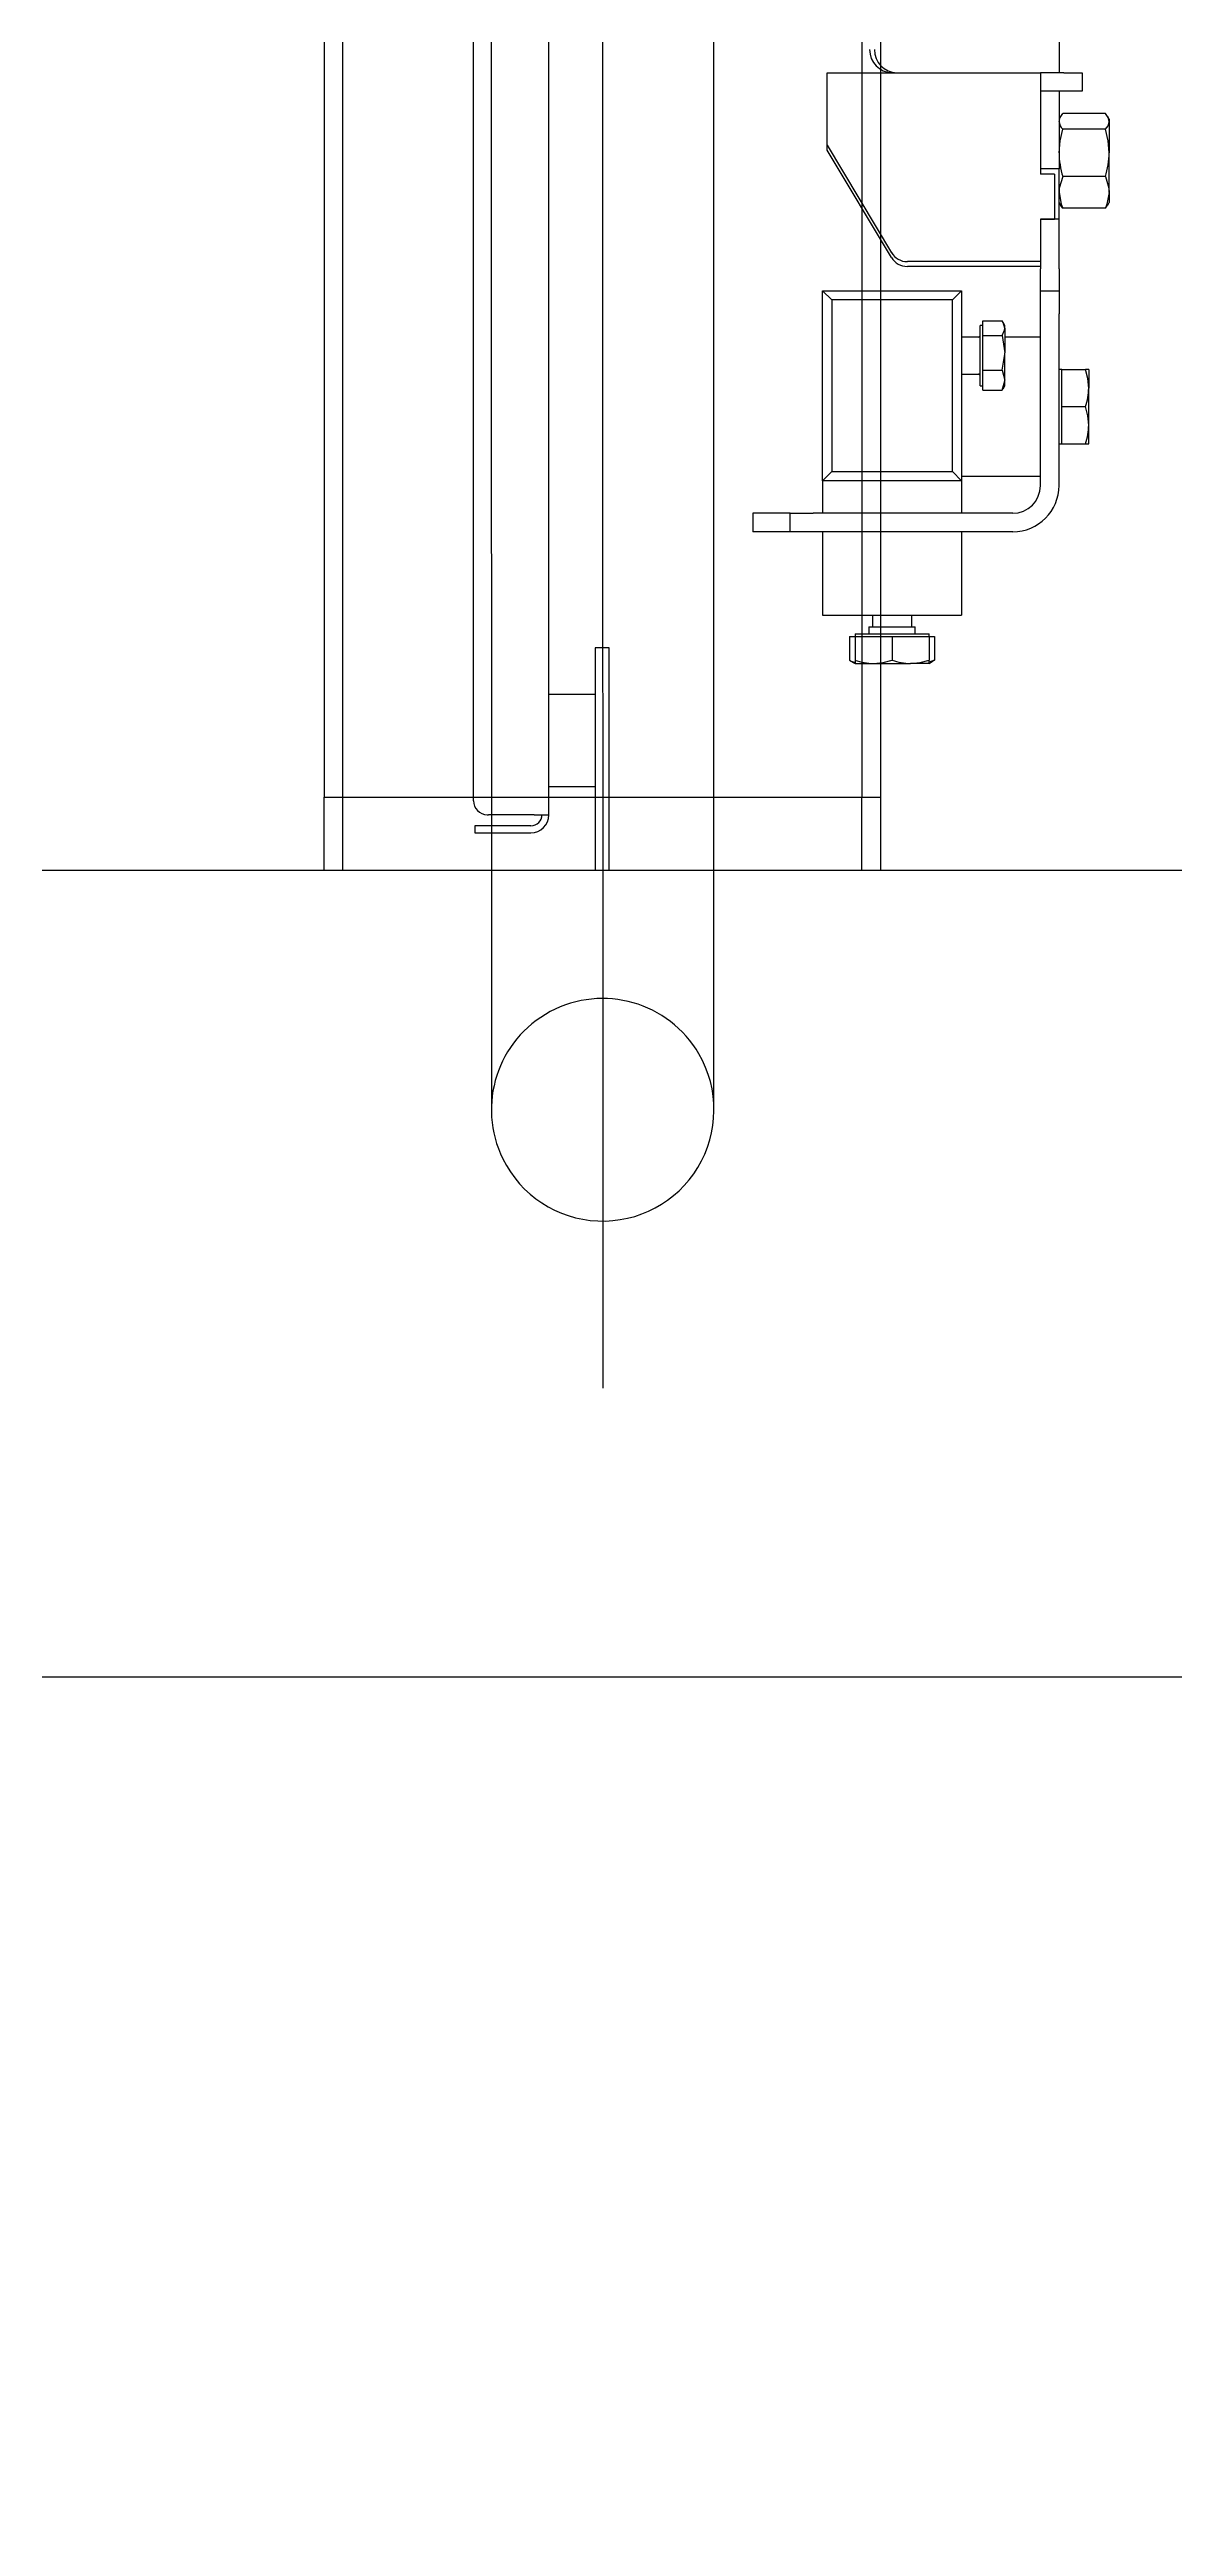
# Model space of a CAD drawing. Header units: inches. Extents: x -955375 to 106222, y -96450 to 64845.
# Drawn here: x 15304 to 15547, y 26468 to 27002 of the extents above; entities that cross this region are included whole.
import ezdxf

# ---------------------------------------------------------------- set-up
doc = ezdxf.new("R2010")
doc.units = ezdxf.units.IN
doc.header["$MEASUREMENT"] = 0
doc.linetypes.add('CONTINUA', pattern=[0])
doc.layers.add('ACHUTECH', color=24, linetype='Continuous', lineweight=18)
doc.layers.add('DIBUJO', color=2, linetype='Continuous')
doc.layers.add('P-EQUIPO NUEVO', color=134, linetype='Continuous')
doc.styles.get("Standard").update_dxf_attribs({"font": 'isocp2.shx'})
doc.dimstyles.new('SUPERPEQUEÑA', dxfattribs={"dimtxt": 0.1, "dimasz": 0.05, "dimexe": 0.1, "dimexo": 0.15, "dimgap": 0.05, "dimtad": 1, "dimzin": 0, "dimdsep": 46, "dimtxsty": 'Standard', "dimblk1": 'CRUZZ', "dimblk2": 'CRUZZ', "dimsah": 1, "dimcen": 0.03, "dimse1": 1, "dimse2": 1, "dimclrd": 109, "dimclre": 4, "dimclrt": 173, "dimadec": 0, "dimazin": 0, "dimtfac": 1, "dimtix": 1, "dimtmove": 1, "dimatfit": 3, "dimldrblk": 'CRUZZ', "dimfxl": 1, "dimtolj": 1, "dimtzin": 0, "dimlwd": -1, "dimarcsym": 0})

# ---------------------------------------------------------------- blocks, each defined once
blk = doc.blocks.new('CRUZ')
at = {"layer": 'DIBUJO', "color": 7, "lineweight": -3}
for p, q in [((-0.2, 0), (0.2, 0)), ((0, 0.2), (0, -0.2))]:
    blk.add_line(p, q, dxfattribs=at)
at = {"layer": 'DIBUJO', "color": 7, "lineweight": -3, "const_width": 0.05}
blk.add_lwpolyline([(0, 0, 1), (0, 0, 1)], format="xyb", close=True, dxfattribs=at)
blk = doc.blocks.new('CRUZZ')
at = {"layer": 'DIBUJO', "color": 3, "xscale": 10, "yscale": 10, "zscale": 10}
blk.add_blockref('CRUZ', (0, 0), dxfattribs=at)
blk = doc.blocks.new('*D185')
at = {"layer": 'ACHUTECH', "color": 7, "ltscale": 500, "transparency": 16777216}
blk.add_line((5118.65, 54499.15), (5118.65, 25409.93), dxfattribs=at)
at = {"layer": 'Defpoints', "color": 0, "linetype": 'CONTINUA', "ltscale": 500, "transparency": 16777216}
for p in [(26169.23, 54499.2), (5118.65, 25409.88), (6592.24, 25409.88)]:
    blk.add_point(p, dxfattribs=at)
at = {"layer": 'ACHUTECH', "color": 7, "linetype": 'CONTINUA', "ltscale": 500, "transparency": 16777216, "xscale": 0.05, "yscale": 0.05, "zscale": 0.05}
for p, rotation in [((5118.65, 54499.2), 90), ((5118.65, 25409.88), 270)]:
    blk.add_blockref('CRUZZ', p, dxfattribs=dict(at, rotation=rotation))
at = {"layer": 'ACHUTECH', "color": 7, "linetype": 'CONTINUA', "lineweight": 13, "ltscale": 500, "transparency": 16777216, "insert": (5118.56, 39954.54), "char_height": 0.15, "attachment_point": 5, "rotation": 90}
blk.add_mtext('\\A1;29089.32', dxfattribs=at)
blk = doc.blocks.new('*D201')
at = {"layer": 'ACHUTECH', "color": 7, "ltscale": 500, "transparency": 16777216}
blk.add_line((4340.12, 59153.03), (4340.12, 15437.33), dxfattribs=at)
at = {"layer": 'Defpoints', "color": 0, "linetype": 'CONTINUA', "ltscale": 500, "transparency": 16777216}
for p in [(21639.15, 59153.08), (4340.12, 15437.28), (6285.39, 15437.28)]:
    blk.add_point(p, dxfattribs=at)
at = {"layer": 'ACHUTECH', "color": 7, "linetype": 'CONTINUA', "ltscale": 500, "transparency": 16777216, "xscale": 0.05, "yscale": 0.05, "zscale": 0.05}
for p, rotation in [((4340.12, 59153.08), 90), ((4340.12, 15437.28), 270)]:
    blk.add_blockref('CRUZZ', p, dxfattribs=dict(at, rotation=rotation))
at = {"layer": 'ACHUTECH', "color": 7, "linetype": 'CONTINUA', "lineweight": 13, "ltscale": 500, "transparency": 16777216, "insert": (4340.02, 37295.18), "char_height": 0.15, "attachment_point": 5, "rotation": 90}
blk.add_mtext('\\A1;43715.81', dxfattribs=at)
blk = doc.blocks.new('termoformadora 2')
for p, q in [((133727.17, -8623.36), (133977.17, -8623.36)), ((133851.99, -8685.73), (133852.17, -10005.73)), ((133828.08, -8745.76), (133828.17, -9945.73)), ((133876.17, -9945.69), (133876.08, -8745.69)), ((133727.17, -8797.36), (133977.17, -8797.36)), ((133792.17, -8813.16), (133792.17, -8797.36)), ((133796.17, -8797.36), (133796.17, -8813.16)), ((133850.67, -8797.36), (133850.67, -8845.36)), ((133853.67, -8845.36), (133853.67, -8797.36)), ((133908.17, -8813.16), (133908.17, -8797.36)), ((133912.17, -8797.36), (133912.17, -8813.16)), ((133879.67, -8805.46), (133867.57, -8805.46)), ((133867.57, -8806.96), (133879.67, -8806.96)), ((133879.67, -8806.96), (133879.67, -8805.46)), ((133796.17, -8813.16), (133792.17, -8813.16)), ((133792.17, -9683.16), (133792.17, -8813.16)), ((133908.17, -8813.16), (133796.17, -8813.16)), ((133796.17, -9683.16), (133796.17, -8813.16)), ((133863.67, -8809.36), (133863.67, -9685.36)), ((133866.89, -8809.36), (133863.67, -8809.36)), ((133866.89, -8809.36), (133876.73, -8809.36)), ((133876.99, -8809.36), (133876.73, -8809.36)), ((133879.94, -8812.36), (133879.94, -9682.36)), ((133912.17, -8813.16), (133908.17, -8813.16)), ((133908.17, -9683.16), (133908.17, -8813.16)), ((133912.17, -9683.16), (133912.17, -8813.16)), ((133853.67, -8815.36), (133863.67, -8815.36)), ((133863.67, -8835.36), (133853.67, -8835.36)), ((133780.51, -8842.68), (133781.67, -8842.24)), ((133781.02, -8842.43), (133780.51, -8842.68)), ((133780.51, -8847.76), (133780.51, -8842.68)), ((133781.67, -8841.96), (133781.01, -8842.35)), ((133781.67, -8841.96), (133781.67, -8842.68)), ((133781.67, -8841.96), (133785.67, -8841.96)), ((133783.63, -8842.16), (133781.67, -8842.68)), ((133781.67, -8842.68), (133781.67, -8842.68)), ((133781.67, -8842.68), (133781.67, -8842.68)), ((133781.67, -8847.76), (133781.67, -8842.68)), ((133785.67, -8841.96), (133783.63, -8842.16)), ((133783.63, -8842.16), (133783.63, -8842.16)), ((133793.67, -8841.96), (133785.67, -8841.96)), ((133791.63, -8842.16), (133789.67, -8842.68)), ((133789.67, -8842.68), (133789.67, -8842.68)), ((133789.67, -8842.68), (133789.67, -8842.68)), ((133789.67, -8847.76), (133789.67, -8842.68)), ((133793.67, -8841.96), (133791.63, -8842.16)), ((133791.63, -8842.16), (133791.63, -8842.16)), ((133797.67, -8841.96), (133793.67, -8841.96)), ((133798.33, -8842.35), (133797.67, -8841.96)), ((133797.67, -8842.68), (133797.67, -8841.96)), ((133798.5, -8842.45), (133797.67, -8842.17)), ((133797.67, -8842.17), (133797.67, -8842.17)), ((133797.67, -8842.17), (133797.67, -8842.17)), ((133797.67, -8847.76), (133797.67, -8842.68)), ((133798.83, -8842.68), (133798.5, -8842.45)), ((133798.5, -8842.45), (133798.5, -8842.45)), ((133798.83, -8847.76), (133798.83, -8842.68)), ((133781.67, -8847.76), (133780.51, -8847.76)), ((133781.67, -8847.76), (133781.67, -8848.36)), ((133785.67, -8847.76), (133781.67, -8847.76)), ((133797.67, -8848.36), (133781.67, -8848.36)), ((133784.67, -8848.36), (133784.67, -8849.86)), ((133794.67, -8849.86), (133784.67, -8849.86)), ((133785.42, -8849.86), (133785.42, -8852.36)), ((133789.67, -8847.76), (133785.67, -8847.76)), ((133793.67, -8847.76), (133789.67, -8847.76)), ((133797.67, -8847.76), (133793.67, -8847.76)), ((133793.92, -8852.36), (133793.92, -8849.86)), ((133794.67, -8849.86), (133794.67, -8848.36)), ((133797.67, -8848.36), (133797.67, -8847.76)), ((133798.83, -8847.76), (133797.67, -8847.76)), ((133850.67, -8845.36), (133853.67, -8845.36)), ((133804.67, -8852.36), (133774.67, -8852.36)), ((133774.67, -8870.36), (133774.67, -8852.36)), ((133804.67, -8870.36), (133804.67, -8852.36)), ((133763.67, -8870.36), (133806.67, -8870.36)), ((133806.67, -8870.36), (133811.67, -8870.36)), ((133811.67, -8870.36), (133811.67, -8874.36)), ((133811.67, -8870.36), (133819.67, -8870.36)), ((133819.67, -8874.36), (133819.67, -8870.36)), ((133763.67, -8874.36), (133806.67, -8874.36)), ((133774.67, -8881.36), (133774.67, -8874.36)), ((133804.67, -8881.36), (133804.67, -8874.36)), ((133811.67, -8874.36), (133806.67, -8874.36)), ((133811.67, -8874.36), (133819.67, -8874.36)), ((133753.67, -8880.36), (133753.67, -8917.36)), ((133757.67, -8880.36), (133757.67, -8917.36)), ((133774.67, -8882.36), (133757.67, -8882.36)), ((133774.67, -8922.36), (133774.67, -8881.36)), ((133774.67, -8881.36), (133776.67, -8883.36)), ((133774.67, -8881.36), (133804.67, -8881.36)), ((133804.67, -8881.36), (133802.67, -8883.36)), ((133804.67, -8881.36), (133804.67, -8922.36)), ((133776.67, -8883.36), (133776.67, -8920.36)), ((133802.67, -8883.36), (133776.67, -8883.36)), ((133802.67, -8920.36), (133802.67, -8883.36)), ((133747.98, -8889.36), (133747.27, -8889.36)), ((133747.27, -8889.36), (133747.27, -8893.36)), ((133747.27, -8893.36), (133747.47, -8895.41)), ((133747.27, -8893.36), (133747.27, -8901.36)), ((133753.07, -8889.36), (133747.98, -8889.36)), ((133753.67, -8889.36), (133753.07, -8889.36)), ((133753.07, -8889.36), (133753.07, -8893.36)), ((133753.07, -8893.36), (133753.07, -8897.36)), ((133747.47, -8895.41), (133747.47, -8895.41)), ((133747.47, -8895.41), (133747.98, -8897.36)), ((133747.98, -8897.36), (133747.98, -8897.36)), ((133747.98, -8897.36), (133747.98, -8897.36)), ((133753.07, -8897.36), (133747.98, -8897.36)), ((133753.07, -8897.36), (133753.07, -8901.36)), ((133747.27, -8901.36), (133747.47, -8903.41)), ((133747.27, -8905.36), (133747.27, -8901.36)), ((133747.47, -8903.41), (133747.47, -8903.41)), ((133747.47, -8903.41), (133747.98, -8905.36)), ((133753.07, -8901.36), (133753.07, -8905.36)), ((133765.95, -8900.89), (133765.37, -8902.9)), ((133765.75, -8901.2), (133765.37, -8901.86)), ((133765.37, -8901.86), (133765.37, -8903.05)), ((133765.37, -8902.9), (133765.37, -8902.9)), ((133765.37, -8902.9), (133765.37, -8903.05)), ((133765.37, -8903.05), (133765.37, -8903.05)), ((133765.37, -8903.05), (133765.37, -8903.05)), ((133765.95, -8905.22), (133765.37, -8903.05)), ((133765.37, -8903.05), (133765.37, -8908.95)), ((133765.95, -8900.89), (133765.8, -8901.22)), ((133770.07, -8900.89), (133765.95, -8900.89)), ((133770.07, -8900.89), (133770.07, -8903.05)), ((133770.67, -8901.86), (133770.07, -8901.86)), ((133770.07, -8903.05), (133770.07, -8905.22)), ((133770.67, -8901.86), (133770.67, -8914.86)), ((133747.27, -8905.36), (133747.98, -8905.36)), ((133747.98, -8905.36), (133747.98, -8905.36)), ((133747.98, -8905.36), (133747.98, -8905.36)), ((133753.07, -8905.36), (133747.98, -8905.36)), ((133753.07, -8905.36), (133753.67, -8905.36)), ((133765.95, -8905.22), (133765.37, -8908.69)), ((133765.37, -8908.69), (133765.37, -8908.69)), ((133765.37, -8908.69), (133765.37, -8908.95)), ((133765.37, -8908.95), (133765.37, -8908.95)), ((133765.37, -8908.95), (133765.37, -8908.95)), ((133765.95, -8912.69), (133765.37, -8908.95)), ((133765.37, -8914.27), (133765.37, -8908.95)), ((133770.07, -8905.22), (133765.95, -8905.22)), ((133770.07, -8905.22), (133770.07, -8908.95)), ((133770.07, -8908.95), (133770.07, -8912.69)), ((133772.17, -8904.36), (133771.07, -8904.36)), ((133774.67, -8904.36), (133772.17, -8904.36)), ((133757.67, -8912.36), (133765.37, -8912.36)), ((133765.41, -8913.88), (133765.37, -8914.27)), ((133765.37, -8914.27), (133765.37, -8914.27)), ((133765.37, -8914.27), (133765.37, -8914.27)), ((133765.37, -8914.27), (133765.73, -8915.49)), ((133765.37, -8914.27), (133765.37, -8914.86)), ((133765.95, -8912.69), (133765.41, -8913.88)), ((133765.41, -8913.88), (133765.41, -8913.88)), ((133770.07, -8912.69), (133765.95, -8912.69)), ((133770.07, -8912.69), (133770.07, -8914.27)), ((133770.07, -8914.27), (133770.07, -8915.84)), ((133771.07, -8912.36), (133772.17, -8912.36)), ((133772.17, -8912.36), (133774.67, -8912.36)), ((133753.67, -8922.36), (133753.67, -8917.36)), ((133757.67, -8917.36), (133757.67, -8922.36)), ((133765.37, -8914.86), (133765.75, -8915.53)), ((133765.73, -8915.49), (133765.73, -8915.49)), ((133765.73, -8915.49), (133765.95, -8915.84)), ((133765.95, -8915.84), (133765.95, -8915.84)), ((133765.95, -8915.84), (133765.95, -8915.84)), ((133770.07, -8915.84), (133765.95, -8915.84)), ((133770.07, -8914.86), (133770.67, -8914.86)), ((133757.67, -8922.36), (133753.67, -8922.36)), ((133753.67, -8927.11), (133753.67, -8922.36)), ((133757.67, -8922.36), (133757.67, -8927.11)), ((133776.67, -8920.36), (133774.67, -8922.36)), ((133804.67, -8922.36), (133774.67, -8922.36)), ((133776.67, -8920.36), (133802.67, -8920.36)), ((133802.67, -8920.36), (133804.67, -8922.36)), ((133753.67, -8927.11), (133753.67, -8937.78)), ((133757.67, -8937.78), (133757.67, -8927.11)), ((133757.67, -8927.59), (133786.36, -8927.59)), ((133757.67, -8928.63), (133786.36, -8928.63)), ((133789.82, -8929.53), (133803.67, -8952.69)), ((133803.67, -8953.72), (133789.82, -8930.56)), ((133743.18, -8940.83), (133742.87, -8941.36)), ((133742.87, -8943.56), (133743.33, -8941.02)), ((133742.87, -8943.56), (133742.87, -8941.36)), ((133743.67, -8940.16), (133743.2, -8940.84)), ((133743.33, -8941.02), (133743.67, -8940.16)), ((133743.33, -8941.02), (133743.33, -8941.02)), ((133743.67, -8940.16), (133743.67, -8940.16)), ((133743.67, -8940.16), (133743.67, -8940.16)), ((133743.67, -8940.16), (133752.87, -8940.16)), ((133753.21, -8941.02), (133752.87, -8940.16)), ((133752.87, -8940.16), (133752.87, -8940.16)), ((133752.87, -8940.16), (133752.87, -8940.16)), ((133752.87, -8940.16), (133753.34, -8940.84)), ((133753.67, -8943.56), (133753.21, -8941.02)), ((133753.21, -8941.02), (133753.21, -8941.02)), ((133753.67, -8941.36), (133753.36, -8940.83)), ((133753.67, -8937.78), (133757.67, -8937.78)), ((133753.67, -8937.78), (133753.67, -8948.63)), ((133754.67, -8937.78), (133754.67, -8937.8)), ((133754.67, -8947.46), (133754.67, -8937.8)), ((133757.67, -8937.8), (133754.67, -8937.8)), ((133757.67, -8937.78), (133757.67, -8937.8)), ((133742.93, -8944.48), (133742.87, -8943.56)), ((133742.87, -8943.56), (133742.87, -8943.56)), ((133742.87, -8943.56), (133742.87, -8943.56)), ((133742.87, -8943.56), (133742.87, -8952.06)), ((133743.67, -8946.96), (133742.93, -8944.48)), ((133742.93, -8944.48), (133742.93, -8944.48)), ((133752.87, -8946.96), (133753.61, -8944.48)), ((133753.61, -8944.48), (133753.67, -8943.56)), ((133753.61, -8944.48), (133753.61, -8944.48)), ((133753.67, -8943.56), (133753.67, -8943.56)), ((133753.67, -8943.56), (133753.67, -8943.56)), ((133742.87, -8952.06), (133743.09, -8954.66)), ((133742.87, -8958.87), (133742.87, -8952.06)), ((133743.67, -8946.96), (133752.87, -8946.96)), ((133753.67, -8952.06), (133753.45, -8954.66)), ((133753.67, -8948.63), (133757.67, -8948.63)), ((133753.67, -8965.01), (133753.67, -8948.63)), ((133754.67, -8947.46), (133757.67, -8947.46)), ((133757.67, -8961.95), (133757.67, -8947.46)), ((133743.09, -8954.66), (133743.09, -8954.66)), ((133743.09, -8954.66), (133743.67, -8957.16)), ((133743.67, -8957.16), (133743.67, -8957.16)), ((133743.67, -8957.16), (133743.67, -8957.16)), ((133743.67, -8957.16), (133752.87, -8957.16)), ((133753.45, -8954.66), (133752.87, -8957.16)), ((133752.87, -8957.16), (133752.87, -8957.16)), ((133752.87, -8957.16), (133752.87, -8957.16)), ((133753.45, -8954.66), (133753.45, -8954.66)), ((133803.67, -8952.69), (133803.67, -8953.72)), ((133803.67, -8953.72), (133803.67, -8961.95)), ((133742.87, -8958.87), (133743.09, -8959.74)), ((133742.87, -8959.36), (133742.87, -8958.87)), ((133742.87, -8959.36), (133743.18, -8959.9)), ((133743.09, -8959.74), (133743.09, -8959.74)), ((133743.09, -8959.74), (133743.67, -8960.57)), ((133743.67, -8960.57), (133743.67, -8960.57)), ((133743.67, -8960.57), (133743.67, -8960.57)), ((133743.67, -8960.57), (133752.87, -8960.57)), ((133753.45, -8959.74), (133752.87, -8960.57)), ((133752.87, -8960.57), (133752.87, -8960.57)), ((133752.87, -8960.57), (133752.87, -8960.57)), ((133753.36, -8959.9), (133753.67, -8959.36)), ((133753.67, -8958.87), (133753.45, -8959.74)), ((133753.45, -8959.74), (133753.45, -8959.74)), ((133757.67, -8969.36), (133757.67, -8961.95)), ((133803.67, -8961.95), (133803.67, -8969.36)), ((133748.67, -8969.36), (133748.67, -8965.36)), ((133748.67, -8965.36), (133752.67, -8965.36)), ((133752.67, -8965.36), (133757.67, -8965.36)), ((133753.67, -8965.36), (133753.67, -8965.01)), ((133752.67, -8969.36), (133748.67, -8969.36)), ((133752.67, -8969.36), (133757.67, -8969.36)), ((133753.67, -9525.36), (133753.67, -8969.36)), ((133803.67, -8969.36), (133757.67, -8969.36))]:
    blk.add_line(p, q)
for centre, radius, start, end in [((133852.08, -8745.73), 24, 26.1684, 210.0903), ((133852.08, -8745.73), 24, 210.0903, 26.1684), ((133867.57, -8809.36), 3.9, 90, 180), ((133867.57, -8809.36), 2.4, 90, 180), ((133876.96, -8812.34), 2.98, 359.5638, 89.5577), ((133785.57, -8854.09), 12.12, 70.2253, 89.5182), ((133793.57, -8854.09), 12.12, 70.2253, 89.5182), ((133763.67, -8880.36), 10, 90, 180), ((133763.67, -8880.36), 6, 90, 180), ((133759.4, -8893.47), 12.13, 160.2273, 179.5166), ((133759.4, -8901.47), 12.13, 160.2273, 179.5166), ((133771.07, -8903.96), 0.4, 180, 270), ((133771.07, -8912.76), 0.4, 90, 180), ((133786.39, -8931.62), 4.03, 31.3453, 90.36), ((133786.39, -8932.66), 4.03, 31.3453, 90.36), ((133760.24, -8952.18), 17.37, 162.4976, 179.599), ((133736.3, -8952.18), 17.37, 0.401, 17.5024), ((133745.34, -8958.99), 2.47, 132.3562, 177.1335), ((133751.2, -8958.99), 2.47, 2.8664, 47.6439), ((133788.55, -8974.28), 4.92, 359.0243, 88.9897), ((133789.59, -8974.28), 4.92, 359.0243, 88.9898)]:
    blk.add_arc(centre, radius, start, end)

msp = doc.modelspace()

# ---------------------------------------------------------------- block references
at = {"layer": 'P-EQUIPO NUEVO', "lineweight": 0, "rotation": 180}
msp.add_blockref('termoformadora 2', (149275.079, 18027.72), dxfattribs=at)

# ---------------------------------------------------------------- dimensions: what is measured, and where the dimension line sits
at = {"layer": 'ACHUTECH', "color": 7, "linetype": 'CONTINUA', "lineweight": 13, "ltscale": 500}
for base, p1, p2, picture, middle in [((4340.116, 15437.278), (21639.15, 59153.085), (6285.39, 15437.278), '*D201', (4340.021, 37295.181)), ((5118.653, 25409.883), (26169.229, 54499.203), (6592.24, 25409.883), '*D185', (5118.558, 39954.543))]:
    dim = msp.add_linear_dim(base=base, p1=p1, p2=p2, angle=90, dimstyle='SUPERPEQUEÑA', override={"dimtxt": 0.15, "dimgap": 0.02, "dimclrd": 7, "dimclrt": 7, "dimfxl": 0.2}, dxfattribs=at)
    dim.commit()
    dim.dimension.update_dxf_attribs({"geometry": picture, "text_midpoint": middle})

doc.saveas('drawing.dxf')
